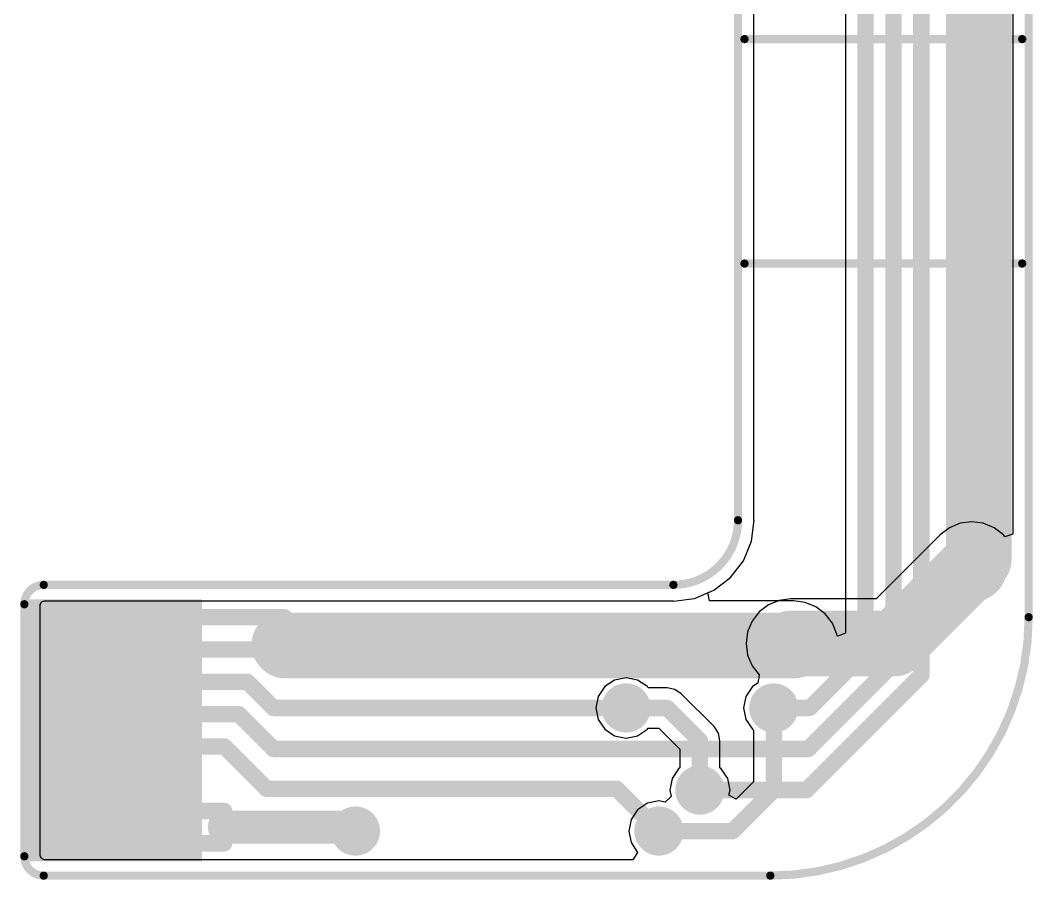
# Model space of a CAD drawing. Extents: x 64.4 to 82.6, y 166.1 to 203.2.
# Drawn here: x 64.35 to 80.03, y 166.13 to 179.43 of the extents above; entities that cross this region are included whole.
import ezdxf

# ---------------------------------------------------------------- set-up
doc = ezdxf.new("R2010")
doc.units = 0
for name, color, linetype in [('BOTTOMLAYER', 5, 'CONTINUOUS'), ('BOTTOMSOLDER', 6, 'CONTINUOUS'), ('KEEPOUTLAYER', 6, 'CONTINUOUS'), ('MULTILAYER', 9, 'CONTINUOUS'), ('TOPLAYER', 1, 'CONTINUOUS'), ('TOPOVERLAY', 2, 'CONTINUOUS'), ('TOPPASTE', 8, 'CONTINUOUS'), ('TOPSOLDER', 216, 'CONTINUOUS'), ('VIAHOLELAYER', 16, 'CONTINUOUS')]:
    doc.layers.add(name, color=color, linetype=linetype)

msp = doc.modelspace()

# ---------------------------------------------------------------- linework, layer by layer
at = {"layer": 'BOTTOMLAYER'}
for p, q in [((75.711454, 171.691181), (75.711454, 192.374175)), ((79.719401, 192.37418), (79.719401, 171.473724)), ((75.674776, 171.367135), (75.717438, 171.691181)), ((75.717438, 171.691181), (75.711454, 171.691181)), ((79.084396, 171.668895), (78.905364, 171.645329)), ((79.263425, 171.645329), (79.084396, 171.668895)), ((78.738534, 171.576225), (78.595276, 171.466297)), ((78.905364, 171.645329), (78.738534, 171.576225)), ((79.430255, 171.576225), (79.263425, 171.645329)), ((79.573514, 171.466297), (79.430255, 171.576225)), ((75.549702, 171.065175), (75.674776, 171.367135)), ((78.595276, 171.466297), (77.604079, 170.475097)), ((79.59914, 171.432901), (79.573514, 171.466297)), ((79.719401, 171.473724), (79.59914, 171.432901)), ((75.350733, 170.805874), (75.549702, 171.065175)), ((75.091432, 170.606905), (75.350733, 170.805874)), ((74.789472, 170.481831), (75.091432, 170.606905)), ((64.665636, 170.391178), (64.680221, 170.426385)), ((64.680221, 170.426385), (64.715428, 170.44097)), ((64.715428, 170.44097), (64.715428, 170.445153)), ((64.715428, 170.445153), (74.465426, 170.445153)), ((74.465426, 170.439169), (74.789472, 170.481831)), ((74.465426, 170.445153), (74.465426, 170.439169)), ((76.103881, 170.451529), (75.937052, 170.382425)), ((76.282911, 170.475097), (76.103881, 170.451529)), ((77.604079, 170.475097), (76.282911, 170.475097)), ((64.661456, 166.491178), (64.661456, 170.391178)), ((64.661456, 170.391178), (64.665636, 170.391178)), ((75.793793, 170.272497), (75.683864, 170.129238)), ((75.937052, 170.382425), (75.793793, 170.272497)), ((75.683864, 170.129238), (75.614761, 169.962408)), ((75.614761, 169.962408), (75.591192, 169.783379)), ((75.591192, 169.783379), (75.614761, 169.60435)), ((75.614761, 169.60435), (75.683864, 169.43752)), ((75.683864, 169.43752), (75.792183, 169.296359)), ((73.554039, 169.216852), (73.402807, 169.115801)), ((73.732428, 169.252336), (73.554039, 169.216852)), ((73.910817, 169.216852), (73.732428, 169.252336)), ((74.062049, 169.115801), (73.910817, 169.216852)), ((75.771497, 169.171054), (75.688807, 169.115801)), ((75.792183, 169.296359), (75.771497, 169.171054)), ((73.402807, 169.115801), (73.301756, 168.964569)), ((74.074645, 169.096952), (74.062049, 169.115801)), ((74.367428, 169.096952), (74.074645, 169.096952)), ((74.486356, 169.073297), (74.367428, 169.096952)), ((74.587176, 169.005928), (74.486356, 169.073297)), ((75.095176, 168.497928), (74.587176, 169.005928)), ((75.688807, 169.115801), (75.587756, 168.964569)), ((73.301756, 168.964569), (73.266272, 168.78618)), ((75.587756, 168.964569), (75.552272, 168.78618)), ((73.266272, 168.78618), (73.301756, 168.607791)), ((75.552272, 168.78618), (75.587756, 168.607791)), ((73.301756, 168.607791), (73.402807, 168.456559)), ((75.587756, 168.607791), (75.688807, 168.456559)), ((73.402807, 168.456559), (73.554039, 168.355508)), ((73.910817, 168.355508), (74.062049, 168.456559)), ((74.062049, 168.456559), (74.074645, 168.475409)), ((74.074645, 168.475409), (74.238703, 168.475409)), ((74.238703, 168.475409), (74.564657, 168.149455)), ((75.162545, 168.397108), (75.095176, 168.497928)), ((75.1862, 168.27818), (75.162545, 168.397108)), ((75.688807, 168.456559), (75.707657, 168.443963)), ((75.707657, 168.443963), (75.707657, 167.644905)), ((73.554039, 168.355508), (73.732428, 168.320024)), ((73.732428, 168.320024), (73.910817, 168.355508)), ((75.1862, 167.858397), (75.1862, 168.27818)), ((74.564657, 168.149455), (74.564657, 167.858397)), ((74.545807, 167.845801), (74.444756, 167.694569)), ((74.564657, 167.858397), (74.545807, 167.845801)), ((75.205049, 167.845801), (75.1862, 167.858397)), ((75.3061, 167.694569), (75.205049, 167.845801)), ((74.444756, 167.694569), (74.409272, 167.51618)), ((75.341584, 167.51618), (75.3061, 167.694569)), ((75.707657, 167.644905), (75.437332, 167.37458)), ((74.409272, 167.51618), (74.428899, 167.417514)), ((75.325326, 167.434448), (75.341584, 167.51618)), ((75.437332, 167.37458), (75.325326, 167.434448)), ((74.062039, 167.311852), (73.910807, 167.210801)), ((74.240428, 167.347336), (74.062039, 167.311852)), ((74.339094, 167.32771), (74.240428, 167.347336)), ((74.428899, 167.417514), (74.339094, 167.32771)), ((73.910807, 167.210801), (73.809756, 167.059569)), ((73.809756, 167.059569), (73.774272, 166.88118)), ((73.774272, 166.88118), (73.809756, 166.702791)), ((73.809756, 166.702791), (73.910807, 166.551562)), ((64.665636, 166.491178), (64.661456, 166.491178)), ((64.680219, 166.455971), (64.665636, 166.491178)), ((73.910807, 166.551562), (73.834396, 166.437206)), ((64.711565, 166.442995), (64.680219, 166.455971)), ((64.71157, 166.442987), (64.711565, 166.442995)), ((64.715426, 166.441389), (64.71157, 166.442987)), ((64.715431, 166.437206), (64.715426, 166.441392)), ((64.715426, 166.441392), (64.715426, 166.441389)), ((73.834396, 166.437206), (64.715431, 166.437206)), ((64.715431, 166.437206), (64.715431, 166.437206)), ((64.715431, 166.437206), (64.715431, 166.437206)), ((64.715431, 166.437206), (64.715431, 166.437206))]:
    msp.add_line(p, q, dxfattribs=at)
for points, const_width in [([(77.890596, 169.783379), (79.084396, 170.977179)], 1.016), ([(76.282911, 169.783379), (77.890596, 169.783379)], 1.016), ([(73.732428, 168.78618), (74.367428, 168.78618)], 0.254), ([(74.367428, 168.78618), (74.875428, 168.27818)], 0.254), ([(76.018428, 167.51618), (76.018428, 168.78618)], 0.254), ([(74.875428, 167.51618), (74.875428, 168.27818)], 0.254), ([(75.383428, 166.88118), (76.018428, 167.51618)], 0.254), ([(74.240428, 166.88118), (75.383428, 166.88118)], 0.254)]:
    msp.add_lwpolyline(points, dxfattribs=dict(at, const_width=const_width))
for points, const_width in [([(78.830396, 170.977179, 1), (79.338396, 170.977179, 1)], 0.508), ([(78.893896, 170.977179, 1), (79.274896, 170.977179, 1)], 0.381), ([(76.028911, 169.783379, 1), (76.536911, 169.783379, 1)], 0.508), ([(77.636596, 169.783379, 1), (78.144596, 169.783379, 1)], 0.508), ([(77.636596, 169.783379, 1), (78.144596, 169.783379, 1)], 0.508), ([(76.092411, 169.783379, 1), (76.473411, 169.783379, 1)], 0.381), ([(73.592728, 168.78618, 1), (73.872128, 168.78618, 1)], 0.2794), ([(75.878728, 168.78618, 1), (76.158128, 168.78618, 1)], 0.2794), ([(73.668928, 168.78618, 1), (73.795928, 168.78618, 1)], 0.127), ([(74.303928, 168.78618, 1), (74.430928, 168.78618, 1)], 0.127), ([(74.303928, 168.78618, 1), (74.430928, 168.78618, 1)], 0.127), ([(75.954928, 168.78618, 1), (76.081928, 168.78618, 1)], 0.127), ([(74.811928, 168.27818, 1), (74.938928, 168.27818, 1)], 0.127), ([(74.811928, 168.27818, 1), (74.938928, 168.27818, 1)], 0.127), ([(74.735728, 167.51618, 1), (75.015128, 167.51618, 1)], 0.2794), ([(74.811928, 167.51618, 1), (74.938928, 167.51618, 1)], 0.127), ([(75.954928, 167.51618, 1), (76.081928, 167.51618, 1)], 0.127), ([(75.954928, 167.51618, 1), (76.081928, 167.51618, 1)], 0.127), ([(69.401728, 166.88118, 1), (69.681128, 166.88118, 1)], 0.2794), ([(74.100728, 166.88118, 1), (74.380128, 166.88118, 1)], 0.2794), ([(74.176928, 166.88118, 1), (74.303928, 166.88118, 1)], 0.127), ([(75.319928, 166.88118, 1), (75.446928, 166.88118, 1)], 0.127), ([(75.319928, 166.88118, 1), (75.446928, 166.88118, 1)], 0.127)]:
    msp.add_lwpolyline(points, format="xyb", close=True, dxfattribs=dict(at, const_width=const_width))
at = {"layer": 'BOTTOMSOLDER'}
for points, const_width in [([(78.843096, 170.977179, 1), (79.325696, 170.977179, 1)], 0.4826), ([(76.041611, 169.783379, 1), (76.524211, 169.783379, 1)], 0.4826), ([(73.541928, 168.78618, 1), (73.922928, 168.78618, 1)], 0.381), ([(75.827928, 168.78618, 1), (76.208928, 168.78618, 1)], 0.381), ([(74.684928, 167.51618, 1), (75.065928, 167.51618, 1)], 0.381), ([(69.350928, 166.88118, 1), (69.731928, 166.88118, 1)], 0.381), ([(74.049928, 166.88118, 1), (74.430928, 166.88118, 1)], 0.381)]:
    msp.add_lwpolyline(points, format="xyb", close=True, dxfattribs=dict(at, const_width=const_width))
at = {"layer": 'KEEPOUTLAYER', "const_width": 0.127}
for points in [[(75.465427, 171.691181), (75.465427, 192.37418)], [(79.965428, 170.191181), (79.965428, 192.37418)], [(64.715428, 170.69118), (74.465429, 170.69118)], [(64.415429, 166.491178), (64.415429, 170.391178)], [(64.715428, 166.191179), (75.965428, 166.191179)]]:
    msp.add_lwpolyline(points, dxfattribs=at)
for points in [[(75.465427, 171.691181, -0.414214), (74.465426, 170.69118)], [(64.415426, 170.391178, -0.414214), (64.715428, 170.69118)], [(79.965428, 170.191181, -0.414214), (75.965426, 166.191179)], [(64.715426, 166.191179, -0.414214), (64.415426, 166.491178)]]:
    msp.add_lwpolyline(points, format="xyb", dxfattribs=at)
at = {"layer": 'KEEPOUTLAYER', "const_width": 0.0635}
for points in [[(75.433677, 171.691181, 1), (75.497177, 171.691181, 1)], [(75.433677, 171.691181, 1), (75.497177, 171.691181, 1)], [(64.683678, 170.69118, 1), (64.747178, 170.69118, 1)], [(64.683678, 170.69118, 1), (64.747178, 170.69118, 1)], [(74.433676, 170.69118, 1), (74.497176, 170.69118, 1)], [(74.433679, 170.69118, 1), (74.497179, 170.69118, 1)], [(64.383676, 170.391178, 1), (64.447176, 170.391178, 1)], [(64.383679, 170.391178, 1), (64.447179, 170.391178, 1)], [(79.933678, 170.191181, 1), (79.997178, 170.191181, 1)], [(79.933678, 170.191181, 1), (79.997178, 170.191181, 1)], [(64.383676, 166.491178, 1), (64.447176, 166.491178, 1)], [(64.383679, 166.491178, 1), (64.447179, 166.491178, 1)], [(64.683676, 166.191179, 1), (64.747176, 166.191179, 1)], [(64.683678, 166.191179, 1), (64.747178, 166.191179, 1)], [(75.933676, 166.191179, 1), (75.997176, 166.191179, 1)], [(75.933678, 166.191179, 1), (75.997178, 166.191179, 1)]]:
    msp.add_lwpolyline(points, format="xyb", close=True, dxfattribs=at)
at = {"layer": 'MULTILAYER'}
for points, const_width in [([(78.893896, 170.977179, 1), (79.274896, 170.977179, 1)], 0.381), ([(76.092411, 169.783379, 1), (76.473411, 169.783379, 1)], 0.381), ([(73.592728, 168.78618, 1), (73.872128, 168.78618, 1)], 0.2794), ([(75.878728, 168.78618, 1), (76.158128, 168.78618, 1)], 0.2794), ([(74.735728, 167.51618, 1), (75.015128, 167.51618, 1)], 0.2794), ([(69.401728, 166.88118, 1), (69.681128, 166.88118, 1)], 0.2794), ([(74.100728, 166.88118, 1), (74.380128, 166.88118, 1)], 0.2794)]:
    msp.add_lwpolyline(points, format="xyb", close=True, dxfattribs=dict(at, const_width=const_width))
at = {"layer": 'TOPLAYER'}
for p, q in [((75.711454, 171.691181), (75.711454, 192.374175)), ((77.128957, 180.142413), (77.128957, 169.945454)), ((75.674776, 171.367135), (75.717438, 171.691181)), ((75.717438, 171.691181), (75.711454, 171.691181)), ((75.549702, 171.065175), (75.674776, 171.367135)), ((75.350733, 170.805874), (75.549702, 171.065175)), ((75.091432, 170.606905), (75.350733, 170.805874)), ((74.99668, 170.56766), (75.091432, 170.606905)), ((75.021458, 170.443098), (74.99668, 170.56766)), ((76.327, 170.443098), (75.021458, 170.443098)), ((76.506029, 170.41953), (76.327, 170.443098)), ((76.672859, 170.350426), (76.506029, 170.41953)), ((76.816118, 170.240498), (76.672859, 170.350426)), ((76.926046, 170.097239), (76.816118, 170.240498)), ((76.99515, 169.930409), (76.926046, 170.097239)), ((77.128957, 169.945454), (77.011621, 169.896853)), ((76.99774, 169.910737), (76.99515, 169.930409)), ((77.011621, 169.896853), (76.99774, 169.910737))]:
    msp.add_line(p, q, dxfattribs=at)
for points, const_width in [([(79.193428, 171.086211), (79.193428, 192.66218)], 1.016), ([(77.439728, 169.650794), (77.439728, 180.142413)], 0.254), ([(77.871528, 169.471937), (77.871528, 179.963557)], 0.254), ([(78.303328, 169.515208), (78.303328, 179.7847)], 0.254), ([(79.116128, 171.008911), (79.193428, 171.086211)], 1.016), ([(79.116128, 170.94518), (79.116128, 171.008911)], 1.016), ([(65.815428, 170.191181), (68.441164, 170.191181)], 0.254), ([(68.441164, 169.765917), (68.4557, 169.75138)], 1.016), ([(68.4557, 169.75138), (76.327, 169.75138)], 1.016), ([(65.815428, 169.69118), (68.763429, 169.69118)], 0.254), ([(76.575115, 168.78618), (77.439728, 169.650794)], 0.254), ([(78.303328, 169.515208), (78.304428, 169.514109)], 0.254), ([(78.304428, 169.29418), (78.304428, 169.514109)], 0.254), ([(76.550771, 168.15118), (77.871528, 169.471937)], 0.254), ([(65.815428, 169.191181), (67.866428, 169.191181)], 0.254), ([(67.866428, 169.191181), (68.271428, 168.78618)], 0.254), ([(76.526428, 167.51618), (78.304428, 169.29418)], 0.254), ([(68.271428, 168.78618), (73.732428, 168.78618)], 0.254), ([(73.605428, 168.65918), (73.732428, 168.78618)], 0.254), ([(76.018428, 168.78618), (76.575115, 168.78618)], 0.254), ([(65.815428, 168.691179), (67.731429, 168.691179)], 0.254), ([(67.731429, 168.691179), (68.271428, 168.15118)], 0.254), ([(65.815428, 168.19118), (67.509428, 168.19118)], 0.254), ([(67.509428, 168.19118), (68.164428, 167.53618)], 0.254), ([(68.271428, 168.15118), (76.550771, 168.15118)], 0.254), ([(68.164428, 167.53618), (73.585428, 167.53618)], 0.254), ([(73.585428, 167.53618), (74.240428, 166.88118)], 0.254), ([(74.875428, 167.51618), (76.526428, 167.51618)], 0.254), ([(65.815428, 167.191179), (67.509428, 167.191179)], 0.254), ([(67.509428, 166.94118), (67.509428, 167.191179)], 0.254), ([(67.509428, 166.94118), (69.481428, 166.94118)], 0.508), ([(67.509428, 166.69118), (67.509428, 166.94118)], 0.254), ([(65.815428, 166.69118), (67.509428, 166.69118)], 0.254)]:
    msp.add_lwpolyline(points, dxfattribs=dict(at, const_width=const_width))
for points, const_width in [([(78.862128, 171.008911, 1), (79.370128, 171.008911, 1)], 0.508), ([(78.862128, 171.008911, 1), (79.370128, 171.008911, 1)], 0.508), ([(78.939428, 171.086211, 1), (79.447428, 171.086211, 1)], 0.508), ([(78.939428, 171.086211, 1), (79.447428, 171.086211, 1)], 0.508), ([(78.862128, 170.94518, 1), (79.370128, 170.94518, 1)], 0.508), ([(78.893896, 170.977179, 1), (79.274896, 170.977179, 1)], 0.381), ([(65.751928, 170.191181, 1), (65.878928, 170.191181, 1)], 0.127), ([(68.187164, 169.765917, 1), (68.695164, 169.765917, 1)], 0.508), ([(68.2017, 169.75138, 1), (68.7097, 169.75138, 1)], 0.508), ([(68.2017, 169.75138, 1), (68.7097, 169.75138, 1)], 0.508), ([(68.377664, 170.191181, 1), (68.504664, 170.191181, 1)], 0.127), ([(76.073, 169.75138, 1), (76.581, 169.75138, 1)], 0.508), ([(76.092411, 169.783379, 1), (76.473411, 169.783379, 1)], 0.381), ([(65.751928, 169.69118, 1), (65.878928, 169.69118, 1)], 0.127), ([(68.699929, 169.69118, 1), (68.826929, 169.69118, 1)], 0.127), ([(77.376228, 169.650794, 1), (77.503228, 169.650794, 1)], 0.127), ([(77.376228, 169.650794, 1), (77.503228, 169.650794, 1)], 0.127), ([(78.239828, 169.515208, 1), (78.366828, 169.515208, 1)], 0.127), ([(78.239828, 169.515208, 1), (78.366828, 169.515208, 1)], 0.127), ([(78.240928, 169.514109, 1), (78.367928, 169.514109, 1)], 0.127), ([(78.240928, 169.514109, 1), (78.367928, 169.514109, 1)], 0.127), ([(77.808028, 169.471937, 1), (77.935028, 169.471937, 1)], 0.127), ([(77.808028, 169.471937, 1), (77.935028, 169.471937, 1)], 0.127), ([(65.751928, 169.191181, 1), (65.878928, 169.191181, 1)], 0.127), ([(67.802928, 169.191181, 1), (67.929928, 169.191181, 1)], 0.127), ([(67.802928, 169.191181, 1), (67.929928, 169.191181, 1)], 0.127), ([(78.240928, 169.29418, 1), (78.367928, 169.29418, 1)], 0.127), ([(78.240928, 169.29418, 1), (78.367928, 169.29418, 1)], 0.127), ([(73.592728, 168.78618, 1), (73.872128, 168.78618, 1)], 0.2794), ([(75.878728, 168.78618, 1), (76.158128, 168.78618, 1)], 0.2794), ([(68.207928, 168.78618, 1), (68.334928, 168.78618, 1)], 0.127), ([(68.207928, 168.78618, 1), (68.334928, 168.78618, 1)], 0.127), ([(73.668928, 168.78618, 1), (73.795928, 168.78618, 1)], 0.127), ([(73.668928, 168.78618, 1), (73.795928, 168.78618, 1)], 0.127), ([(75.954928, 168.78618, 1), (76.081928, 168.78618, 1)], 0.127), ([(76.511615, 168.78618, 1), (76.638615, 168.78618, 1)], 0.127), ([(76.511615, 168.78618, 1), (76.638615, 168.78618, 1)], 0.127), ([(65.751928, 168.691179, 1), (65.878928, 168.691179, 1)], 0.127), ([(67.667929, 168.691179, 1), (67.794929, 168.691179, 1)], 0.127), ([(67.667929, 168.691179, 1), (67.794929, 168.691179, 1)], 0.127), ([(73.541928, 168.65918, 1), (73.668928, 168.65918, 1)], 0.127), ([(65.751928, 168.19118, 1), (65.878928, 168.19118, 1)], 0.127), ([(67.445928, 168.19118, 1), (67.572928, 168.19118, 1)], 0.127), ([(67.445928, 168.19118, 1), (67.572928, 168.19118, 1)], 0.127), ([(68.207928, 168.15118, 1), (68.334928, 168.15118, 1)], 0.127), ([(68.207928, 168.15118, 1), (68.334928, 168.15118, 1)], 0.127), ([(76.487271, 168.15118, 1), (76.614271, 168.15118, 1)], 0.127), ([(76.487271, 168.15118, 1), (76.614271, 168.15118, 1)], 0.127), ([(74.735728, 167.51618, 1), (75.015128, 167.51618, 1)], 0.2794), ([(68.100928, 167.53618, 1), (68.227928, 167.53618, 1)], 0.127), ([(68.100928, 167.53618, 1), (68.227928, 167.53618, 1)], 0.127), ([(73.521928, 167.53618, 1), (73.648928, 167.53618, 1)], 0.127), ([(73.521928, 167.53618, 1), (73.648928, 167.53618, 1)], 0.127), ([(74.811928, 167.51618, 1), (74.938928, 167.51618, 1)], 0.127), ([(76.462928, 167.51618, 1), (76.589928, 167.51618, 1)], 0.127), ([(76.462928, 167.51618, 1), (76.589928, 167.51618, 1)], 0.127), ([(65.751928, 167.191179, 1), (65.878928, 167.191179, 1)], 0.127), ([(67.445928, 167.191179, 1), (67.572928, 167.191179, 1)], 0.127), ([(67.445928, 167.191179, 1), (67.572928, 167.191179, 1)], 0.127), ([(67.382428, 166.94118, 1), (67.636428, 166.94118, 1)], 0.254), ([(69.354428, 166.94118, 1), (69.608428, 166.94118, 1)], 0.254), ([(69.401728, 166.88118, 1), (69.681128, 166.88118, 1)], 0.2794), ([(74.100728, 166.88118, 1), (74.380128, 166.88118, 1)], 0.2794), ([(67.445928, 166.94118, 1), (67.572928, 166.94118, 1)], 0.127), ([(67.445928, 166.94118, 1), (67.572928, 166.94118, 1)], 0.127), ([(74.176928, 166.88118, 1), (74.303928, 166.88118, 1)], 0.127), ([(65.751928, 166.69118, 1), (65.878928, 166.69118, 1)], 0.127), ([(67.445928, 166.69118, 1), (67.572928, 166.69118, 1)], 0.127), ([(67.445928, 166.69118, 1), (67.572928, 166.69118, 1)], 0.127)]:
    msp.add_lwpolyline(points, format="xyb", close=True, dxfattribs=dict(at, const_width=const_width))
for points in [[(64.565428, 170.366179), (64.565428, 170.016183), (67.065428, 170.366179), (67.065428, 170.016183)], [(64.565428, 169.866178), (64.565428, 169.516181), (67.065428, 169.866178), (67.065428, 169.516181)], [(64.565428, 169.366179), (64.565428, 169.016182), (67.065428, 169.366179), (67.065428, 169.016182)], [(64.565428, 168.866177), (64.565428, 168.516181), (67.065428, 168.866177), (67.065428, 168.516181)], [(64.565428, 168.366178), (64.565428, 168.016182), (67.065428, 168.366178), (67.065428, 168.016182)], [(64.565428, 167.866179), (64.565428, 167.516183), (67.065428, 167.866179), (67.065428, 167.516183)], [(64.565428, 167.366178), (64.565428, 167.016181), (67.065428, 167.366178), (67.065428, 167.016181)], [(64.565428, 166.866179), (64.565428, 166.516182), (67.065428, 166.866179), (67.065428, 166.516182)]]:
    msp.add_solid(points, dxfattribs=at)
at = {"layer": 'TOPOVERLAY', "const_width": 0.127}
for points in [[(75.565427, 179.137658), (79.865428, 179.137658)], [(75.565427, 175.664231), (79.865428, 175.664231)]]:
    msp.add_lwpolyline(points, dxfattribs=at)
at = {"layer": 'TOPOVERLAY', "const_width": 0.0635}
for points in [[(75.533677, 179.137658, 1), (75.597177, 179.137658, 1)], [(79.833678, 179.137658, 1), (79.897178, 179.137658, 1)], [(75.533677, 175.664231, 1), (75.597177, 175.664231, 1)], [(79.833678, 175.664231, 1), (79.897178, 175.664231, 1)]]:
    msp.add_lwpolyline(points, format="xyb", close=True, dxfattribs=at)
at = {"layer": 'TOPPASTE'}
for points in [[(64.565428, 170.366179), (64.565428, 170.016183), (67.065428, 170.366179), (67.065428, 170.016183)], [(64.565428, 169.866178), (64.565428, 169.516181), (67.065428, 169.866178), (67.065428, 169.516181)], [(64.565428, 169.366179), (64.565428, 169.016182), (67.065428, 169.366179), (67.065428, 169.016182)], [(64.565428, 168.866177), (64.565428, 168.516181), (67.065428, 168.866177), (67.065428, 168.516181)], [(64.565428, 168.366178), (64.565428, 168.016182), (67.065428, 168.366178), (67.065428, 168.016182)], [(64.565428, 167.866179), (64.565428, 167.516183), (67.065428, 167.866179), (67.065428, 167.516183)], [(64.565428, 167.366178), (64.565428, 167.016181), (67.065428, 167.366178), (67.065428, 167.016181)], [(64.565428, 166.866179), (64.565428, 166.516182), (67.065428, 166.866179), (67.065428, 166.516182)]]:
    msp.add_solid(points, dxfattribs=at)
at = {"layer": 'TOPSOLDER'}
for points, const_width in [([(78.843096, 170.977179, 1), (79.325696, 170.977179, 1)], 0.4826), ([(76.041611, 169.783379, 1), (76.524211, 169.783379, 1)], 0.4826), ([(73.541928, 168.78618, 1), (73.922928, 168.78618, 1)], 0.381), ([(75.827928, 168.78618, 1), (76.208928, 168.78618, 1)], 0.381), ([(74.684928, 167.51618, 1), (75.065928, 167.51618, 1)], 0.381), ([(69.350928, 166.88118, 1), (69.731928, 166.88118, 1)], 0.381), ([(74.049928, 166.88118, 1), (74.430928, 166.88118, 1)], 0.381)]:
    msp.add_lwpolyline(points, format="xyb", close=True, dxfattribs=dict(at, const_width=const_width))
for points in [[(64.463828, 170.467779), (64.463828, 169.914583), (67.167028, 170.467779), (67.167028, 169.914583)], [(64.463828, 169.967778), (64.463828, 169.414581), (67.167028, 169.967778), (67.167028, 169.414581)], [(64.463828, 169.467779), (64.463828, 168.914582), (67.167028, 169.467779), (67.167028, 168.914582)], [(64.463828, 168.967777), (64.463828, 168.414581), (67.167028, 168.967777), (67.167028, 168.414581)], [(64.463828, 168.467778), (64.463828, 167.914582), (67.167028, 168.467778), (67.167028, 167.914582)], [(64.463828, 167.967779), (64.463828, 167.414583), (67.167028, 167.967779), (67.167028, 167.414583)], [(64.463828, 167.467778), (64.463828, 166.914581), (67.167028, 167.467778), (67.167028, 166.914581)], [(64.463828, 166.967779), (64.463828, 166.414582), (67.167028, 166.967779), (67.167028, 166.414582)]]:
    msp.add_solid(points, dxfattribs=at)
at = {"layer": 'VIAHOLELAYER'}
for points, const_width in [([(78.989146, 170.977179, 1), (79.179646, 170.977179, 1)], 0.1905), ([(76.187661, 169.783379, 1), (76.378161, 169.783379, 1)], 0.1905), ([(73.656228, 168.78618, 1), (73.808628, 168.78618, 1)], 0.1524), ([(75.942228, 168.78618, 1), (76.094628, 168.78618, 1)], 0.1524), ([(74.799228, 167.51618, 1), (74.951628, 167.51618, 1)], 0.1524), ([(69.465228, 166.88118, 1), (69.617628, 166.88118, 1)], 0.1524), ([(74.164228, 166.88118, 1), (74.316628, 166.88118, 1)], 0.1524)]:
    msp.add_lwpolyline(points, format="xyb", close=True, dxfattribs=dict(at, const_width=const_width))

doc.saveas('drawing.dxf')
